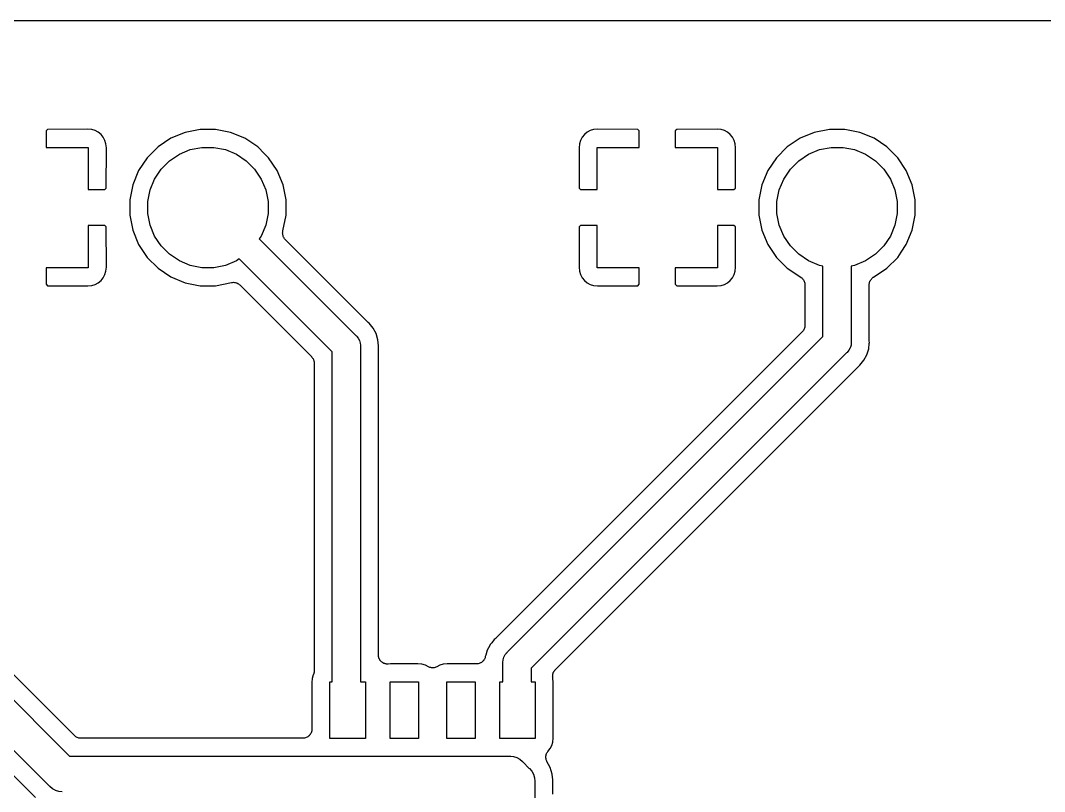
# Model space of a CAD drawing. Extents: x 76.5 to 144, y -85.9 to -59.9.
# Drawn here: x 93.86 to 108.33, y -74.99 to -64.1 of the extents above; entities that cross this region are included whole.
import ezdxf

# ---------------------------------------------------------------- set-up
doc = ezdxf.new("R2010")
doc.units = 0
doc.layers.add('BLACK', color=7, linetype='CONTINUOUS')

msp = doc.modelspace()

# ---------------------------------------------------------------- linework, layer by layer
at = {"layer": 'BLACK', "linetype": 'CONTINUOUS'}
for p, q in [((86.6239, -64.103), (110.733, -64.103)), ((85.457, -65.3964), (94.5566, -74.496)), ((94.2675, -74.9141), (85.0389, -65.6855)), ((94.245, -65.6408), (94.224, -65.6619)), ((94.224, -65.6619), (94.224, -65.895)), ((94.8139, -65.6392), (94.245, -65.6408)), ((94.8698, -65.6447), (94.8139, -65.6392)), ((94.9177, -65.6592), (94.8698, -65.6447)), ((94.9618, -65.6828), (94.9177, -65.6592)), ((95.0005, -65.7145), (94.9618, -65.6828)), ((96.188, -65.6834), (95.9871, -65.7666)), ((96.4013, -65.641), (96.188, -65.6834)), ((96.6187, -65.641), (96.4013, -65.641)), ((96.832, -65.6834), (96.6187, -65.641)), ((97.0329, -65.7666), (96.832, -65.6834)), ((101.868, -65.6828), (101.83, -65.7145)), ((101.912, -65.6592), (101.868, -65.6828)), ((101.96, -65.6447), (101.912, -65.6592)), ((102.016, -65.6392), (101.96, -65.6447)), ((102.585, -65.6408), (102.016, -65.6392)), ((102.606, -65.6619), (102.585, -65.6408)), ((102.606, -65.895), (102.606, -65.6619)), ((103.135, -65.6408), (103.114, -65.6619)), ((103.114, -65.6619), (103.114, -65.895)), ((103.704, -65.6392), (103.135, -65.6408)), ((103.76, -65.6447), (103.704, -65.6392)), ((103.808, -65.6592), (103.76, -65.6447)), ((103.852, -65.6828), (103.808, -65.6592)), ((103.89, -65.7145), (103.852, -65.6828)), ((105.078, -65.6834), (104.877, -65.7666)), ((105.291, -65.641), (105.078, -65.6834)), ((105.509, -65.641), (105.291, -65.641)), ((105.722, -65.6834), (105.509, -65.641)), ((105.923, -65.7666), (105.722, -65.6834)), ((95.0322, -65.7532), (95.0005, -65.7145)), ((95.0558, -65.7973), (95.0322, -65.7532)), ((95.0703, -65.8452), (95.0558, -65.7973)), ((95.9871, -65.7666), (95.8062, -65.8875)), ((97.2138, -65.8875), (97.0329, -65.7666)), ((101.774, -65.7973), (101.76, -65.8452)), ((101.798, -65.7532), (101.774, -65.7973)), ((101.83, -65.7145), (101.798, -65.7532)), ((103.922, -65.7532), (103.89, -65.7145)), ((103.946, -65.7973), (103.922, -65.7532)), ((103.96, -65.8452), (103.946, -65.7973)), ((104.877, -65.7666), (104.696, -65.8875)), ((106.104, -65.8875), (105.923, -65.7666)), ((84.8725, -65.8783), (94.0747, -75.0805)), ((94.224, -65.895), (94.82, -65.895)), ((94.82, -65.895), (94.82, -66.491)), ((95.0758, -65.9011), (95.0703, -65.8452)), ((95.0742, -66.47), (95.0758, -65.9011)), ((95.8062, -65.8875), (95.6525, -66.0412)), ((96.1074, -65.9917), (96.2621, -65.9277)), ((96.2621, -65.9277), (96.4263, -65.895)), ((96.4263, -65.895), (96.5937, -65.895)), ((96.5937, -65.895), (96.7579, -65.9277)), ((96.7579, -65.9277), (96.9126, -65.9917)), ((97.311, -65.9847), (97.2138, -65.8875)), ((101.76, -65.8452), (101.754, -65.9011)), ((101.754, -65.9011), (101.756, -66.47)), ((102.01, -66.491), (102.01, -65.895)), ((102.01, -65.895), (102.606, -65.895)), ((103.114, -65.895), (103.71, -65.895)), ((103.71, -65.895), (103.71, -66.491)), ((103.966, -65.9011), (103.96, -65.8452)), ((103.964, -66.47), (103.966, -65.9011)), ((104.696, -65.8875), (104.542, -66.0412)), ((104.997, -65.9917), (105.152, -65.9277)), ((105.152, -65.9277), (105.316, -65.895)), ((105.316, -65.895), (105.484, -65.895)), ((105.484, -65.895), (105.648, -65.9277)), ((105.648, -65.9277), (105.803, -65.9917)), ((106.258, -66.0412), (106.104, -65.8875)), ((95.6525, -66.0412), (95.5316, -66.2221)), ((95.8498, -66.2032), (95.9682, -66.0848)), ((95.9682, -66.0848), (96.1074, -65.9917)), ((96.9126, -65.9917), (97.0518, -66.0848)), ((97.0518, -66.0848), (97.1702, -66.2032)), ((97.3111, -65.9848), (97.311, -65.9847)), ((97.3675, -66.0412), (97.3111, -65.9848)), ((97.4884, -66.2221), (97.3675, -66.0412)), ((104.542, -66.0412), (104.422, -66.2221)), ((104.74, -66.2032), (104.858, -66.0848)), ((104.858, -66.0848), (104.997, -65.9917)), ((105.803, -65.9917), (105.942, -66.0848)), ((105.942, -66.0848), (106.06, -66.2032)), ((106.378, -66.2221), (106.258, -66.0412)), ((95.5316, -66.2221), (95.4484, -66.423)), ((95.7567, -66.3424), (95.8498, -66.2032)), ((97.1702, -66.2032), (97.2633, -66.3424)), ((97.5716, -66.423), (97.4884, -66.2221)), ((104.422, -66.2221), (104.338, -66.423)), ((104.647, -66.3424), (104.74, -66.2032)), ((106.06, -66.2032), (106.153, -66.3424)), ((106.462, -66.423), (106.378, -66.2221)), ((95.6927, -66.4971), (95.7567, -66.3424)), ((97.2633, -66.3424), (97.3273, -66.4971)), ((104.583, -66.4971), (104.647, -66.3424)), ((106.153, -66.3424), (106.217, -66.4971)), ((94.82, -66.491), (95.0531, -66.491)), ((95.0531, -66.491), (95.0742, -66.47)), ((95.4484, -66.423), (95.406, -66.6363)), ((95.66, -66.6613), (95.6927, -66.4971)), ((97.3273, -66.4971), (97.36, -66.6613)), ((97.614, -66.6363), (97.5716, -66.423)), ((101.756, -66.47), (101.777, -66.491)), ((101.777, -66.491), (102.01, -66.491)), ((103.71, -66.491), (103.943, -66.491)), ((103.943, -66.491), (103.964, -66.47)), ((104.338, -66.423), (104.296, -66.6363)), ((104.55, -66.6613), (104.583, -66.4971)), ((106.217, -66.4971), (106.25, -66.6613)), ((106.504, -66.6363), (106.462, -66.423)), ((95.406, -66.6363), (95.406, -66.8537)), ((95.66, -66.8287), (95.66, -66.6613)), ((97.36, -66.6613), (97.36, -66.8287)), ((97.614, -66.8537), (97.614, -66.6363)), ((104.296, -66.6363), (104.296, -66.8537)), ((104.55, -66.8287), (104.55, -66.6613)), ((106.25, -66.6613), (106.25, -66.8287)), ((106.504, -66.8537), (106.504, -66.6363)), ((95.6927, -66.9929), (95.66, -66.8287)), ((97.36, -66.8287), (97.3273, -66.9929)), ((104.583, -66.9929), (104.55, -66.8287)), ((106.25, -66.8287), (106.217, -66.9929)), ((95.406, -66.8537), (95.4484, -67.067)), ((97.5697, -67.0763), (97.614, -66.8537)), ((104.296, -66.8537), (104.338, -67.067)), ((106.462, -67.067), (106.504, -66.8537)), ((94.82, -66.999), (94.82, -67.595)), ((95.0531, -66.999), (94.82, -66.999)), ((95.0742, -67.02), (95.0531, -66.999)), ((95.0758, -67.5889), (95.0742, -67.02)), ((95.4484, -67.067), (95.5316, -67.2679)), ((95.7567, -67.1476), (95.6927, -66.9929)), ((97.3273, -66.9929), (97.2633, -67.1476)), ((97.5658, -67.1048), (97.5671, -67.0931)), ((97.5659, -67.1054), (97.5658, -67.1048)), ((97.5658, -67.1059), (97.5659, -67.1054)), ((97.567, -67.1177), (97.5658, -67.1059)), ((97.568, -67.1295), (97.567, -67.1177)), ((97.5671, -67.0931), (97.5683, -67.0813)), ((97.5681, -67.1301), (97.568, -67.1295)), ((97.5682, -67.1306), (97.5681, -67.1301)), ((97.5716, -67.1419), (97.5682, -67.1306)), ((97.5683, -67.0813), (97.5684, -67.0807)), ((97.5684, -67.0807), (97.5685, -67.0802)), ((97.5685, -67.0802), (97.5697, -67.0763)), ((101.756, -67.02), (101.754, -67.5889)), ((101.777, -66.999), (101.756, -67.02)), ((102.01, -66.999), (101.777, -66.999)), ((102.01, -67.595), (102.01, -66.999)), ((103.71, -66.999), (103.71, -67.595)), ((103.943, -66.999), (103.71, -66.999)), ((103.964, -67.02), (103.943, -66.999)), ((103.966, -67.5889), (103.964, -67.02)), ((104.338, -67.067), (104.422, -67.2679)), ((104.647, -67.1476), (104.583, -66.9929)), ((106.217, -66.9929), (106.153, -67.1476)), ((106.378, -67.2679), (106.462, -67.067)), ((95.5316, -67.2679), (95.6525, -67.4488)), ((95.8498, -67.2868), (95.7567, -67.1476)), ((97.2633, -67.1476), (97.2361, -67.1883)), ((97.2361, -67.1883), (98.6003, -68.5524)), ((97.5749, -67.1533), (97.5716, -67.1419)), ((97.5752, -67.1538), (97.5749, -67.1533)), ((97.5753, -67.1544), (97.5752, -67.1538)), ((97.5809, -67.1648), (97.5753, -67.1544)), ((97.5863, -67.1753), (97.5809, -67.1648)), ((97.5867, -67.1758), (97.5863, -67.1753)), ((97.5869, -67.1763), (97.5867, -67.1758)), ((97.5944, -67.1855), (97.5869, -67.1763)), ((97.6018, -67.1947), (97.5944, -67.1855)), ((97.6025, -67.1955), (97.6018, -67.1947)), ((97.6026, -67.1955), (97.6025, -67.1955)), ((97.603, -67.196), (97.6026, -67.1955)), ((97.6026, -67.1955), (97.6026, -67.1955)), ((98.0918, -67.6847), (97.603, -67.196)), ((104.422, -67.2679), (104.542, -67.4488)), ((104.74, -67.2868), (104.647, -67.1476)), ((106.153, -67.1476), (106.06, -67.2868)), ((106.305, -67.3775), (106.378, -67.2679)), ((95.9682, -67.4052), (95.8498, -67.2868)), ((96.1074, -67.4983), (95.9682, -67.4052)), ((104.858, -67.4052), (104.74, -67.2868)), ((104.997, -67.4983), (104.858, -67.4052)), ((105.942, -67.4052), (105.803, -67.4983)), ((106.06, -67.2868), (105.942, -67.4052)), ((106.258, -67.4488), (106.305, -67.3776)), ((106.305, -67.3776), (106.305, -67.3775)), ((95.6525, -67.4488), (95.8062, -67.6025)), ((96.2621, -67.5623), (96.1074, -67.4983)), ((96.4263, -67.595), (96.2621, -67.5623)), ((96.7579, -67.5623), (96.5937, -67.595)), ((96.9126, -67.4983), (96.7579, -67.5623)), ((96.9533, -67.4711), (96.9126, -67.4983)), ((98.2658, -68.7836), (96.9533, -67.4711)), ((104.542, -67.4488), (104.696, -67.6025)), ((105.152, -67.5623), (104.997, -67.4983)), ((105.2, -67.5719), (105.152, -67.5623)), ((105.648, -67.5623), (105.6, -67.5719)), ((105.803, -67.4983), (105.648, -67.5623)), ((106.104, -67.6025), (106.258, -67.4488)), ((94.6246, -74.2048), (88.1046, -67.6848)), ((94.82, -67.595), (94.224, -67.595)), ((94.224, -67.595), (94.224, -67.8281)), ((95.0322, -67.7368), (95.0558, -67.6927)), ((95.0558, -67.6927), (95.0703, -67.6448)), ((95.0703, -67.6448), (95.0758, -67.5889)), ((95.8062, -67.6025), (95.9871, -67.7234)), ((96.5937, -67.595), (96.4263, -67.595)), ((98.0919, -67.6848), (98.0918, -67.6847)), ((98.7666, -68.3596), (98.0919, -67.6848)), ((101.754, -67.5889), (101.76, -67.6448)), ((101.76, -67.6448), (101.774, -67.6927)), ((101.774, -67.6927), (101.798, -67.7368)), ((102.606, -67.595), (102.01, -67.595)), ((102.606, -67.8281), (102.606, -67.595)), ((103.71, -67.595), (103.114, -67.595)), ((103.114, -67.595), (103.114, -67.8281)), ((103.922, -67.7368), (103.946, -67.6927)), ((103.946, -67.6927), (103.96, -67.6448)), ((103.96, -67.6448), (103.966, -67.5889)), ((104.696, -67.6025), (104.886, -67.7292)), ((105.2, -68.5672), (105.2, -67.5719)), ((105.6, -67.5719), (105.6, -68.6402)), ((105.915, -67.7286), (106.104, -67.6025)), ((94.224, -67.8281), (94.245, -67.8492)), ((94.245, -67.8492), (94.8139, -67.8508)), ((94.8139, -67.8508), (94.8698, -67.8453)), ((94.8698, -67.8453), (94.9177, -67.8308)), ((94.9177, -67.8308), (94.9618, -67.8072)), ((94.9618, -67.8072), (95.0005, -67.7755)), ((95.0005, -67.7755), (95.0322, -67.7368)), ((95.9871, -67.7234), (96.188, -67.8066)), ((96.188, -67.8066), (96.4013, -67.849)), ((96.4013, -67.849), (96.6187, -67.849)), ((96.6187, -67.849), (96.8424, -67.8045)), ((96.8424, -67.8045), (96.8469, -67.8032)), ((96.8469, -67.8032), (96.8475, -67.8031)), ((96.8475, -67.8031), (96.848, -67.8029)), ((96.848, -67.8029), (96.8599, -67.8019)), ((96.8599, -67.8019), (96.8716, -67.8008)), ((96.8716, -67.8008), (96.8722, -67.8009)), ((96.8722, -67.8009), (96.8727, -67.8008)), ((96.8727, -67.8008), (96.8845, -67.8021)), ((96.8845, -67.8021), (96.8963, -67.8033)), ((96.8963, -67.8033), (96.8968, -67.8035)), ((96.8968, -67.8035), (96.8974, -67.8036)), ((96.8974, -67.8036), (96.9087, -67.8071)), ((96.9087, -67.8071), (96.92, -67.8106)), ((96.92, -67.8106), (96.9205, -67.8108)), ((96.9205, -67.8108), (96.921, -67.811)), ((96.921, -67.811), (96.9315, -67.8167)), ((96.9315, -67.8167), (96.9418, -67.8223)), ((96.9418, -67.8223), (96.9422, -67.8226)), ((96.9422, -67.8226), (96.9427, -67.8229)), ((96.9427, -67.8229), (96.9518, -67.8305)), ((96.9518, -67.8305), (96.961, -67.838)), ((96.961, -67.838), (97.9746, -68.8517)), ((101.798, -67.7368), (101.83, -67.7755)), ((101.83, -67.7755), (101.868, -67.8072)), ((101.868, -67.8072), (101.912, -67.8308)), ((101.912, -67.8308), (101.96, -67.8453)), ((101.96, -67.8453), (102.016, -67.8508)), ((102.016, -67.8508), (102.585, -67.8492)), ((102.585, -67.8492), (102.606, -67.8281)), ((103.114, -67.8281), (103.135, -67.8492)), ((103.135, -67.8492), (103.704, -67.8508)), ((103.704, -67.8508), (103.76, -67.8453)), ((103.76, -67.8453), (103.808, -67.8308)), ((103.808, -67.8308), (103.852, -67.8072)), ((103.852, -67.8072), (103.89, -67.7755)), ((103.89, -67.7755), (103.922, -67.7368)), ((104.886, -67.7292), (104.89, -67.7315)), ((104.89, -67.7315), (104.89, -67.7318)), ((104.89, -67.7318), (104.891, -67.7321)), ((104.891, -67.7321), (104.9, -67.7398)), ((104.9, -67.7398), (104.909, -67.7473)), ((104.909, -67.7473), (104.909, -67.7477)), ((104.909, -67.7477), (104.91, -67.7481)), ((104.91, -67.7481), (104.917, -67.7573)), ((104.917, -67.7573), (104.925, -67.7665)), ((104.925, -67.7665), (104.925, -67.767)), ((104.925, -67.767), (104.925, -67.7674)), ((104.925, -67.7674), (104.931, -67.7779)), ((104.931, -67.7779), (104.936, -67.7884)), ((104.936, -67.7884), (104.937, -67.7889)), ((104.937, -67.7889), (104.937, -67.7894)), ((104.937, -67.7894), (104.94, -67.8008)), ((104.94, -67.8008), (104.944, -67.8121)), ((104.944, -67.8121), (104.944, -67.8127)), ((104.944, -67.8127), (104.944, -67.8132)), ((104.944, -67.8132), (104.945, -67.825)), ((104.945, -67.825), (104.946, -67.8368)), ((104.946, -67.8368), (104.946, -68.4093)), ((105.854, -67.835), (105.855, -67.8233)), ((105.854, -67.8361), (105.854, -67.835)), ((105.854, -67.8362), (105.854, -67.8361)), ((105.854, -67.8361), (105.854, -67.8361)), ((105.854, -67.8368), (105.854, -67.8362)), ((105.854, -68.6215), (105.854, -67.8368)), ((105.855, -67.8233), (105.857, -67.8115)), ((105.857, -67.8104), (105.86, -67.7991)), ((105.857, -67.8109), (105.857, -67.8104)), ((105.857, -67.8115), (105.857, -67.8109)), ((105.86, -67.7991), (105.864, -67.7878)), ((105.864, -67.7867), (105.87, -67.7764)), ((105.864, -67.7873), (105.864, -67.7867)), ((105.864, -67.7878), (105.864, -67.7873)), ((105.87, -67.7764), (105.876, -67.766)), ((105.876, -67.765), (105.884, -67.756)), ((105.876, -67.7655), (105.876, -67.765)), ((105.876, -67.766), (105.876, -67.7655)), ((105.884, -67.756), (105.891, -67.7468)), ((105.891, -67.7468), (105.892, -67.7465)), ((105.892, -67.746), (105.901, -67.7386)), ((105.892, -67.7465), (105.892, -67.746)), ((105.901, -67.7386), (105.911, -67.7311)), ((105.911, -67.7305), (105.915, -67.7286)), ((105.911, -67.7309), (105.911, -67.7305)), ((105.911, -67.7311), (105.911, -67.7309)), ((98.7708, -68.363), (98.7666, -68.3596)), ((98.7745, -68.3668), (98.7708, -68.363)), ((98.7759, -68.368), (98.7745, -68.3668)), ((98.7884, -68.3782), (98.7759, -68.368)), ((98.8451, -68.4474), (98.7884, -68.3782)), ((104.945, -68.4228), (104.943, -68.4344)), ((104.943, -68.4344), (104.943, -68.4351)), ((104.943, -68.4351), (104.943, -68.4357)), ((104.946, -68.4111), (104.945, -68.4228)), ((104.946, -68.4093), (104.946, -68.4098)), ((104.946, -68.4098), (104.946, -68.4098)), ((104.946, -68.4098), (104.946, -68.4098)), ((104.946, -68.4098), (104.946, -68.4111)), ((98.6003, -68.5524), (98.6079, -68.5587)), ((98.6079, -68.5587), (98.6142, -68.5663)), ((98.6142, -68.5663), (98.6142, -68.5663)), ((98.6142, -68.5663), (98.6158, -68.5683)), ((98.6158, -68.5683), (98.6329, -68.5891)), ((98.8873, -68.5262), (98.8451, -68.4474)), ((98.9132, -68.6118), (98.8873, -68.5262)), ((104.909, -68.4991), (100.578, -72.83)), ((100.744, -73.0228), (105.2, -68.5672)), ((104.916, -68.4901), (104.909, -68.4991)), ((104.924, -68.4811), (104.916, -68.4901)), ((104.925, -68.48), (104.924, -68.4805)), ((104.924, -68.4805), (104.924, -68.4811)), ((104.93, -68.4697), (104.925, -68.48)), ((104.936, -68.4594), (104.93, -68.4697)), ((104.94, -68.447), (104.936, -68.4581)), ((104.936, -68.4581), (104.936, -68.4587)), ((104.936, -68.4587), (104.936, -68.4594)), ((104.943, -68.4357), (104.94, -68.447)), ((98.6329, -68.5891), (98.6515, -68.6239)), ((98.6515, -68.6239), (98.6629, -68.6616)), ((98.6629, -68.6616), (98.6658, -68.691)), ((98.6658, -68.691), (98.6658, -68.691)), ((98.6658, -68.691), (98.6668, -68.7008)), ((98.6668, -68.7008), (98.6658, -68.7106)), ((98.6658, -68.7106), (98.6658, -73.446)), ((98.922, -68.7008), (98.9132, -68.6118)), ((98.9198, -68.7276), (98.9204, -68.7222)), ((98.9204, -68.7169), (98.922, -68.7008)), ((98.9204, -68.7222), (98.9204, -68.7169)), ((105.589, -68.7169), (105.586, -68.7269)), ((105.597, -68.6892), (105.589, -68.7169)), ((105.598, -68.6829), (105.597, -68.6892)), ((105.6, -68.6598), (105.598, -68.6829)), ((105.6, -68.6402), (105.601, -68.65)), ((105.601, -68.65), (105.6, -68.6598)), ((105.6, -68.6598), (105.6, -68.6598)), ((105.847, -68.739), (105.855, -68.6661)), ((105.855, -68.6268), (105.854, -68.6215)), ((105.854, -68.6321), (105.855, -68.6268)), ((105.855, -68.6339), (105.854, -68.6321)), ((105.856, -68.65), (105.855, -68.6339)), ((105.855, -68.6661), (105.856, -68.65)), ((105.855, -68.6661), (105.855, -68.6661)), ((97.9746, -68.8517), (97.9749, -68.852)), ((97.9749, -68.852), (97.9749, -68.852)), ((97.9749, -68.852), (97.9749, -68.852)), ((97.9749, -68.852), (97.9758, -68.8529)), ((97.9758, -68.8529), (97.9832, -68.8621)), ((97.9832, -68.8621), (97.9906, -68.8712)), ((98.2658, -73.446), (98.2658, -68.7836)), ((98.9198, -68.7293), (98.9198, -68.7276)), ((98.9198, -73.0669), (98.9198, -68.7293)), ((105.534, -68.7984), (101.079, -73.254)), ((105.542, -68.7921), (105.534, -68.7984)), ((105.567, -68.7617), (105.542, -68.7921)), ((105.586, -68.7269), (105.567, -68.7617)), ((105.779, -68.9034), (105.821, -68.8246)), ((105.821, -68.8246), (105.847, -68.739)), ((97.9906, -68.8712), (97.9909, -68.8718)), ((97.9909, -68.8718), (97.9913, -68.8723)), ((97.9913, -68.8723), (97.9967, -68.8827)), ((97.9967, -68.8827), (98.0022, -68.8931)), ((98.0022, -68.8931), (98.0024, -68.8937)), ((98.0024, -68.8937), (98.0027, -68.8943)), ((98.0027, -68.8943), (98.006, -68.9056)), ((98.006, -68.9056), (98.0094, -68.9168)), ((98.0094, -68.9168), (98.0094, -68.9175)), ((98.0094, -68.9175), (98.0096, -68.9181)), ((98.0096, -68.9181), (98.0107, -68.9298)), ((98.0107, -68.9298), (98.0118, -68.9415)), ((98.0118, -68.9415), (98.0118, -73.2929)), ((101.418, -73.2737), (105.701, -68.9912)), ((105.701, -68.9912), (105.702, -68.99)), ((105.702, -68.99), (105.706, -68.9866)), ((105.706, -68.9866), (105.71, -68.9828)), ((105.71, -68.9828), (105.723, -68.9726)), ((105.723, -68.9726), (105.779, -68.9034)), ((100.499, -72.9178), (100.492, -72.9327)), ((100.52, -72.8933), (100.499, -72.9178)), ((100.556, -72.8486), (100.52, -72.8933)), ((100.52, -72.8933), (100.52, -72.8933)), ((100.569, -72.8384), (100.556, -72.8486)), ((100.573, -72.8346), (100.569, -72.8384)), ((100.577, -72.8312), (100.573, -72.8346)), ((100.578, -72.83), (100.577, -72.8312)), ((100.457, -72.9966), (100.435, -73.0695)), ((100.492, -72.9327), (100.457, -72.9966)), ((100.492, -72.9327), (100.492, -72.9327)), ((100.703, -73.0764), (100.712, -73.0595)), ((100.712, -73.0595), (100.727, -73.041)), ((100.727, -73.041), (100.73, -73.0367)), ((100.73, -73.0367), (100.737, -73.0291)), ((100.73, -73.0367), (100.73, -73.0367)), ((100.737, -73.0291), (100.744, -73.0228)), ((98.9204, -73.0727), (98.9198, -73.0669)), ((98.9203, -73.0785), (98.9204, -73.0727)), ((98.9216, -73.085), (98.9203, -73.0785)), ((98.9222, -73.0916), (98.9216, -73.085)), ((98.9239, -73.0971), (98.9222, -73.0916)), ((98.925, -73.1028), (98.9239, -73.0971)), ((98.9275, -73.109), (98.925, -73.1028)), ((98.9294, -73.1153), (98.9275, -73.109)), ((98.9321, -73.1204), (98.9294, -73.1153)), ((98.9343, -73.1258), (98.9321, -73.1204)), ((98.9379, -73.1313), (98.9343, -73.1258)), ((98.941, -73.1372), (98.9379, -73.1313)), ((98.9447, -73.1417), (98.941, -73.1372)), ((98.9479, -73.1465), (98.9447, -73.1417)), ((98.9525, -73.1513), (98.9479, -73.1465)), ((98.9567, -73.1564), (98.9525, -73.1513)), ((98.9611, -73.1601), (98.9567, -73.1564)), ((98.9652, -73.1642), (98.9611, -73.1601)), ((98.9707, -73.168), (98.9652, -73.1642)), ((98.9758, -73.1722), (98.9707, -73.168)), ((98.9809, -73.175), (98.9758, -73.1722)), ((98.9857, -73.1782), (98.9809, -73.175)), ((98.9918, -73.1808), (98.9857, -73.1782)), ((98.9976, -73.184), (98.9918, -73.1808)), ((99.0031, -73.1857), (98.9976, -73.184)), ((99.0084, -73.188), (99.0031, -73.1857)), ((99.0149, -73.1894), (99.0084, -73.188)), ((99.0213, -73.1913), (99.0149, -73.1894)), ((99.027, -73.1919), (99.0213, -73.1913)), ((99.0327, -73.1931), (99.027, -73.1919)), ((99.0393, -73.1932), (99.0327, -73.1931)), ((99.0459, -73.1939), (99.0393, -73.1932)), ((99.0517, -73.1934), (99.0459, -73.1939)), ((99.0575, -73.1935), (99.0517, -73.1934)), ((99.0592, -73.1933), (99.0575, -73.1935)), ((99.0912, -73.1902), (99.0592, -73.1933)), ((99.4788, -73.1902), (99.0912, -73.1902)), ((99.5348, -73.1957), (99.4788, -73.1902)), ((99.5827, -73.2102), (99.5348, -73.1957)), ((99.8352, -73.1957), (99.7873, -73.2102)), ((99.8912, -73.1902), (99.8352, -73.1957)), ((100.279, -73.1902), (99.8912, -73.1902)), ((100.293, -73.1916), (100.279, -73.1902)), ((100.305, -73.1916), (100.293, -73.1916)), ((100.317, -73.1917), (100.305, -73.1916)), ((100.318, -73.1916), (100.317, -73.1916)), ((100.317, -73.1916), (100.317, -73.1917)), ((100.33, -73.1892), (100.318, -73.1916)), ((100.341, -73.187), (100.33, -73.1892)), ((100.342, -73.1869), (100.341, -73.187)), ((100.353, -73.1822), (100.342, -73.1868)), ((100.342, -73.1868), (100.342, -73.1869)), ((100.364, -73.1777), (100.353, -73.1822)), ((100.365, -73.1775), (100.364, -73.1777)), ((100.375, -73.1707), (100.365, -73.1773)), ((100.365, -73.1773), (100.365, -73.1775)), ((100.385, -73.1642), (100.375, -73.1707)), ((100.386, -73.1636), (100.385, -73.1639)), ((100.385, -73.1639), (100.385, -73.1642)), ((100.394, -73.1551), (100.386, -73.1636)), ((100.403, -73.1469), (100.394, -73.1551)), ((100.41, -73.1362), (100.403, -73.1462)), ((100.403, -73.1462), (100.403, -73.1465)), ((100.403, -73.1465), (100.403, -73.1469)), ((100.417, -73.1264), (100.41, -73.1362)), ((100.422, -73.1145), (100.417, -73.1256)), ((100.417, -73.1256), (100.417, -73.126)), ((100.417, -73.126), (100.417, -73.1264)), ((100.426, -73.1036), (100.422, -73.1145)), ((100.427, -73.1032), (100.426, -73.1036)), ((100.429, -73.091), (100.427, -73.1028)), ((100.427, -73.1028), (100.427, -73.1032)), ((100.43, -73.0859), (100.429, -73.091)), ((100.435, -73.0695), (100.43, -73.0859)), ((100.678, -73.1712), (100.682, -73.132)), ((100.679, -73.181), (100.678, -73.1712)), ((100.679, -73.446), (100.679, -73.181)), ((100.682, -73.132), (100.693, -73.0943)), ((100.693, -73.0943), (100.703, -73.0764)), ((98, -73.3458), (97.9847, -73.3962)), ((98.0015, -73.343), (98, -73.3458)), ((98.0036, -73.3363), (98.0015, -73.343)), ((98.0063, -73.3299), (98.0036, -73.3363)), ((98.0074, -73.3246), (98.0063, -73.3299)), ((98.009, -73.3193), (98.0074, -73.3246)), ((98.0098, -73.3124), (98.009, -73.3193)), ((98.0112, -73.3056), (98.0098, -73.3124)), ((98.0118, -73.2947), (98.0112, -73.3002)), ((98.0112, -73.3002), (98.0112, -73.3056)), ((98.0118, -73.2929), (98.0118, -73.2947)), ((99.6251, -73.2329), (99.5827, -73.2102)), ((99.636, -73.2374), (99.6251, -73.2329)), ((99.6469, -73.242), (99.636, -73.2374)), ((99.6475, -73.2422), (99.6469, -73.242)), ((99.648, -73.2424), (99.6475, -73.2422)), ((99.6596, -73.2447), (99.648, -73.2424)), ((99.6711, -73.2471), (99.6596, -73.2447)), ((99.6717, -73.2471), (99.6711, -73.2471)), ((99.6723, -73.2473), (99.6717, -73.2471)), ((99.6841, -73.2473), (99.6723, -73.2473)), ((99.6959, -73.2474), (99.6841, -73.2473)), ((99.6965, -73.2473), (99.6959, -73.2474)), ((99.6971, -73.2473), (99.6965, -73.2473)), ((99.7087, -73.2451), (99.6971, -73.2473)), ((99.7203, -73.2429), (99.7087, -73.2451)), ((99.7208, -73.2427), (99.7203, -73.2429)), ((99.7214, -73.2426), (99.7208, -73.2427)), ((99.7323, -73.2381), (99.7214, -73.2426)), ((99.7433, -73.2337), (99.7323, -73.2381)), ((99.7444, -73.2332), (99.7433, -73.2337)), ((99.7449, -73.2329), (99.7444, -73.2331)), ((99.7444, -73.2331), (99.7444, -73.2332)), ((99.7444, -73.2332), (99.7444, -73.2332)), ((99.7873, -73.2102), (99.7449, -73.2329)), ((101.079, -73.254), (101.079, -73.446)), ((101.382, -73.3495), (101.383, -73.344)), ((101.382, -73.3563), (101.382, -73.3495)), ((101.383, -73.344), (101.384, -73.3384)), ((101.384, -73.3384), (101.386, -73.3319)), ((101.386, -73.3319), (101.387, -73.3253)), ((101.387, -73.3253), (101.389, -73.3201)), ((101.389, -73.3201), (101.391, -73.3147)), ((101.391, -73.3147), (101.394, -73.3087)), ((101.394, -73.3087), (101.397, -73.3025)), ((101.397, -73.3025), (101.4, -73.2978)), ((101.4, -73.2978), (101.403, -73.2929)), ((101.403, -73.2929), (101.407, -73.2876)), ((101.407, -73.2876), (101.411, -73.282)), ((101.411, -73.282), (101.415, -73.2781)), ((101.415, -73.2781), (101.418, -73.2737)), ((97.9847, -73.3962), (97.9792, -73.4522)), ((97.9792, -73.4522), (97.9792, -74.115)), ((98.235, -74.246), (98.235, -73.446)), ((98.235, -73.446), (98.2658, -73.446)), ((98.6658, -73.446), (98.735, -73.446)), ((98.735, -73.446), (98.735, -74.246)), ((99.085, -74.246), (99.085, -73.446)), ((99.085, -73.446), (99.485, -73.446)), ((99.485, -73.446), (99.485, -74.246)), ((99.885, -74.246), (99.885, -73.446)), ((99.885, -73.446), (100.285, -73.446)), ((100.285, -73.446), (100.285, -74.246)), ((100.635, -74.246), (100.635, -73.446)), ((100.635, -73.446), (100.679, -73.446)), ((101.079, -73.446), (101.135, -73.446)), ((101.135, -73.446), (101.135, -74.246)), ((101.381, -73.3631), (101.382, -73.3563)), ((101.382, -73.3687), (101.381, -73.3631)), ((101.382, -73.3743), (101.382, -73.3687)), ((101.383, -73.381), (101.382, -73.3743)), ((101.383, -73.3878), (101.383, -73.381)), ((101.385, -73.3929), (101.383, -73.3878)), ((101.391, -73.4522), (101.385, -73.3929)), ((101.391, -74.2398), (101.391, -73.4522)), ((94.6336, -74.2122), (94.6246, -74.2048)), ((94.6426, -74.2198), (94.6336, -74.2122)), ((94.6432, -74.2201), (94.6426, -74.2198)), ((94.6437, -74.2205), (94.6432, -74.2201)), ((94.654, -74.2261), (94.6437, -74.2205)), ((97.9217, -74.2213), (97.9111, -74.2268)), ((97.922, -74.221), (97.9217, -74.2213)), ((97.9224, -74.2208), (97.922, -74.221)), ((97.9317, -74.2132), (97.9224, -74.2208)), ((97.941, -74.2057), (97.9317, -74.2132)), ((97.9413, -74.2054), (97.941, -74.2057)), ((97.9416, -74.2051), (97.9413, -74.2054)), ((97.9493, -74.1959), (97.9416, -74.2051)), ((97.9569, -74.1868), (97.9493, -74.1959)), ((97.9572, -74.1864), (97.9569, -74.1868)), ((97.9574, -74.186), (97.9572, -74.1864)), ((97.9631, -74.1755), (97.9574, -74.186)), ((97.9689, -74.165), (97.9631, -74.1755)), ((97.969, -74.1646), (97.9689, -74.165)), ((97.9692, -74.1642), (97.969, -74.1646)), ((97.9728, -74.1528), (97.9692, -74.1642)), ((97.9764, -74.1414), (97.9728, -74.1528)), ((97.9766, -74.1405), (97.9764, -74.141)), ((97.9764, -74.141), (97.9764, -74.1414)), ((97.9778, -74.1287), (97.9766, -74.1405)), ((97.9791, -74.1168), (97.9778, -74.1287)), ((97.9792, -74.1159), (97.9791, -74.1168)), ((97.9792, -74.115), (97.9792, -74.1159)), ((97.9792, -74.1159), (97.9792, -74.1159)), ((97.9792, -74.1159), (97.9792, -74.1159)), ((94.6643, -74.2317), (94.654, -74.2261)), ((94.665, -74.2319), (94.6643, -74.2317)), ((94.6656, -74.2322), (94.665, -74.2319)), ((94.6767, -74.2357), (94.6656, -74.2322)), ((94.688, -74.2392), (94.6767, -74.2357)), ((94.6886, -74.2393), (94.688, -74.2392)), ((94.6893, -74.2395), (94.6886, -74.2393)), ((94.7009, -74.2407), (94.6893, -74.2395)), ((94.7126, -74.242), (94.7009, -74.2407)), ((94.7139, -74.242), (94.7126, -74.242)), ((94.7144, -74.242), (94.7139, -74.242)), ((94.7139, -74.242), (94.7139, -74.242)), ((94.7139, -74.242), (94.7139, -74.242)), ((97.8522, -74.242), (94.7144, -74.242)), ((97.8641, -74.2408), (97.8522, -74.242)), ((97.876, -74.2398), (97.8641, -74.2408)), ((97.8764, -74.2396), (97.876, -74.2398)), ((97.8768, -74.2396), (97.8764, -74.2396)), ((97.8883, -74.2361), (97.8768, -74.2396)), ((97.8997, -74.2328), (97.8883, -74.2361)), ((97.9001, -74.2325), (97.8997, -74.2328)), ((97.9006, -74.2324), (97.9001, -74.2325)), ((97.9111, -74.2268), (97.9006, -74.2324)), ((98.735, -74.246), (98.235, -74.246)), ((99.485, -74.246), (99.085, -74.246)), ((100.285, -74.246), (99.885, -74.246)), ((101.135, -74.246), (100.635, -74.246)), ((101.347, -74.3878), (101.371, -74.3437)), ((101.371, -74.3437), (101.385, -74.2958)), ((101.385, -74.2958), (101.391, -74.2398)), ((94.5566, -74.496), (100.765, -74.496)), ((100.765, -74.496), (100.777, -74.4948)), ((100.777, -74.4948), (100.789, -74.496)), ((100.789, -74.496), (100.826, -74.4996)), ((100.826, -74.4996), (100.873, -74.5139)), ((101.286, -74.4953), (101.287, -74.4947)), ((101.286, -74.5072), (101.286, -74.4953)), ((101.286, -74.519), (101.286, -74.5072)), ((101.287, -74.4942), (101.289, -74.4826)), ((101.287, -74.4947), (101.287, -74.4942)), ((101.289, -74.4826), (101.291, -74.471)), ((101.291, -74.471), (101.292, -74.4705)), ((101.292, -74.4699), (101.296, -74.459)), ((101.292, -74.4705), (101.292, -74.4699)), ((101.296, -74.459), (101.301, -74.4481)), ((101.301, -74.4471), (101.308, -74.4373)), ((101.301, -74.4476), (101.301, -74.4471)), ((101.301, -74.4481), (101.301, -74.4476)), ((101.308, -74.4373), (101.315, -74.4275)), ((101.315, -74.4275), (101.347, -74.3878)), ((100.873, -74.5139), (100.917, -74.5371)), ((100.917, -74.5371), (100.955, -74.5684)), ((100.955, -74.5684), (100.963, -74.5779)), ((100.963, -74.5779), (101.047, -74.6621)), ((101.286, -74.5195), (101.286, -74.519)), ((101.286, -74.5201), (101.286, -74.5195)), ((101.289, -74.5317), (101.286, -74.5201)), ((101.291, -74.5433), (101.289, -74.5317)), ((101.291, -74.5439), (101.291, -74.5433)), ((101.291, -74.5444), (101.291, -74.5439)), ((101.296, -74.5553), (101.291, -74.5444)), ((101.3, -74.5664), (101.296, -74.5553)), ((101.3, -74.5673), (101.3, -74.5664)), ((101.3, -74.5674), (101.3, -74.5673)), ((101.301, -74.5674), (101.3, -74.5674)), ((101.301, -74.5679), (101.301, -74.5674)), ((101.347, -74.6538), (101.301, -74.5679)), ((101.376, -74.7488), (101.347, -74.6538)), ((101.047, -74.6621), (101.056, -74.67)), ((101.056, -74.67), (101.088, -74.708)), ((101.088, -74.708), (101.111, -74.751)), ((101.111, -74.751), (101.111, -74.7515)), ((101.111, -74.7515), (101.125, -74.7986)), ((101.125, -74.7986), (101.13, -74.8476)), ((101.383, -74.8289), (101.376, -74.7488)), ((94.2754, -74.9236), (94.2675, -74.9141)), ((94.3134, -74.9549), (94.2754, -74.9236)), ((101.13, -74.8476), (101.129, -74.8599)), ((101.129, -74.8599), (101.129, -75.246)), ((101.383, -74.8291), (101.383, -74.8289)), ((101.385, -74.8476), (101.383, -74.8291)), ((101.383, -74.8661), (101.385, -74.8476)), ((101.383, -74.8715), (101.383, -74.8661)), ((101.383, -74.8768), (101.383, -74.8715)), ((101.383, -74.8786), (101.383, -74.8768)), ((101.383, -75.0294), (101.383, -74.8786)), ((94.3516, -74.9753), (94.3134, -74.9549)), ((94.3569, -74.9781), (94.3516, -74.9753)), ((94.404, -74.9924), (94.3569, -74.9781)), ((94.453, -74.9972), (94.404, -74.9924))]:
    msp.add_line(p, q, dxfattribs=at)

doc.saveas('drawing.dxf')
